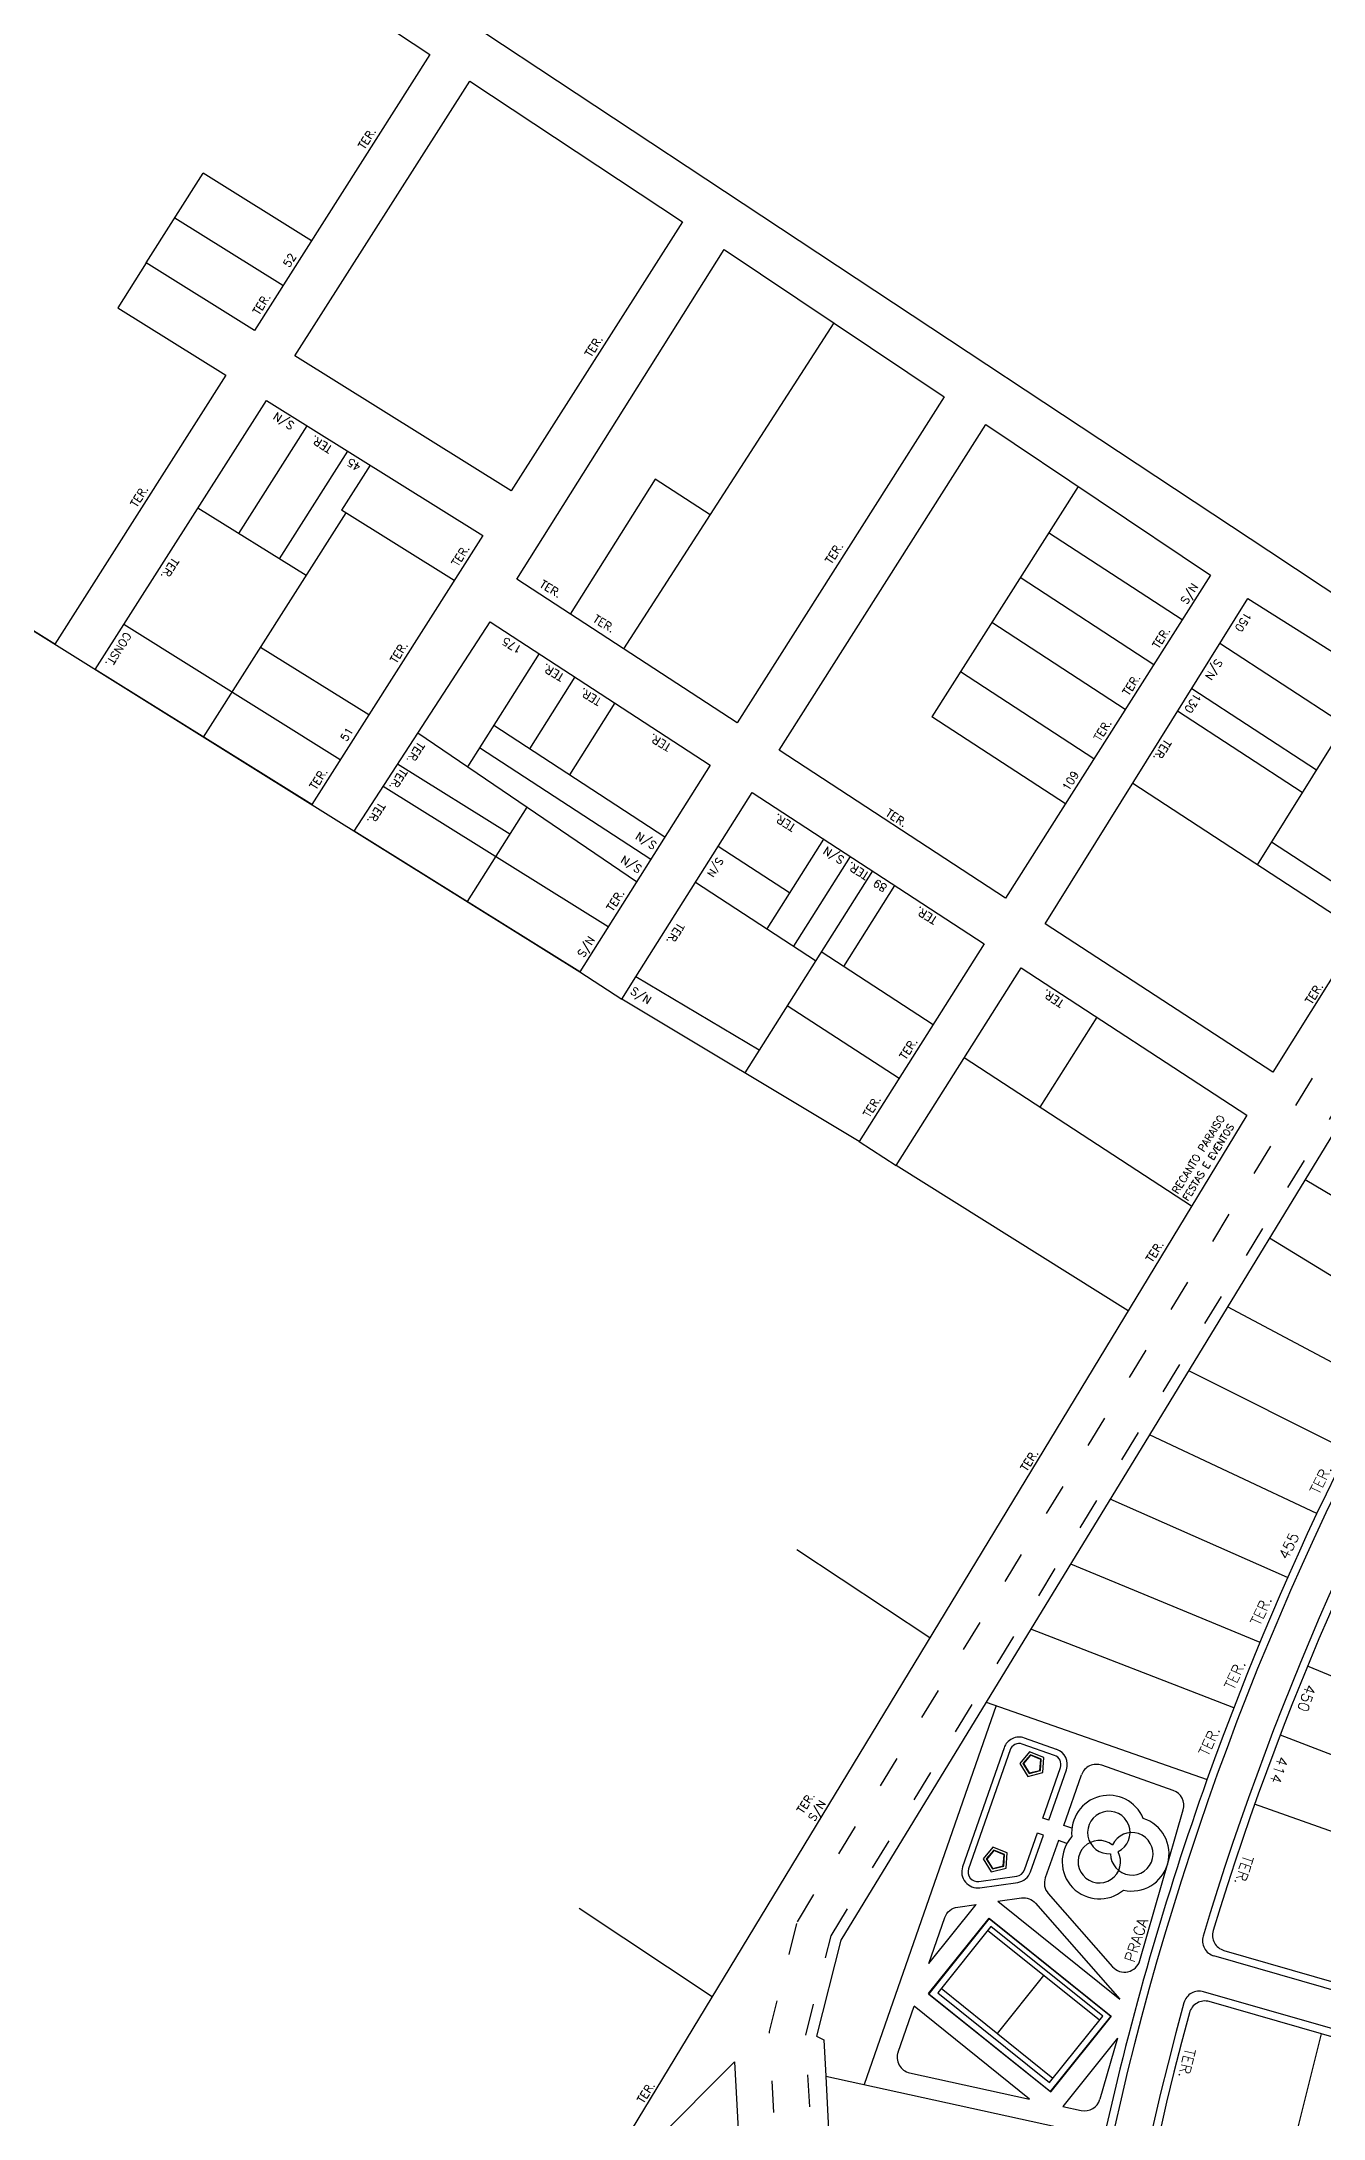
# Model space of a CAD drawing. Extents: x 714896 to 749292, y 8417558 to 8447149.
# Drawn here: x 741642.5 to 741883.8, y 8429662.3 to 8430053.2 of the extents above; entities that cross this region are included whole.
import ezdxf

# ---------------------------------------------------------------- set-up
doc = ezdxf.new("R2010")
doc.units = 0
doc.header["$MEASUREMENT"] = 0
doc.linetypes.add('ACAD_ISO03W100', pattern=[30, 12, -18])
for name, color, linetype in [('LOTE', 7, 'CONTINUOUS'), ('NUM-PORTA', 7, 'CONTINUOUS'), ('QUADRA', 6, 'CONTINUOUS'), ('REFERENCIA', 7, 'CONTINUOUS'), ('TEXTO', 7, 'CONTINUOUS')]:
    doc.layers.add(name, color=color, linetype=linetype)
doc.styles.add('ROMANS', font='ROMANS.SHX', dxfattribs={"height": 1.5})

msp = doc.modelspace()

# ---------------------------------------------------------------- linework, layer by layer
at = {"layer": 'LOTE', "color": 7}
for p, q in [((741791.64, 8430000.23), (741752.1, 8429938.89)), ((741758.03, 8429970.84), (741742.05, 8429945.44)), ((741736.21, 8429937.99), (741722.74, 8429916.66)), ((741742.91, 8429933.62), (741734.37, 8429920.09)), ((741893.29, 8429933.43), (741871.38, 8429898.26)), ((741750.45, 8429928.7), (741741.91, 8429915.18)), ((741733.85, 8429909.09), (741722.64, 8429891.33)), ((741789.71, 8429903.1), (741779.03, 8429886.19)), ((741798.92, 8429897.09), (741774.91, 8429859.08)), ((741794.73, 8429899.83), (741784.05, 8429882.92)), ((741803.11, 8429894.36), (741793.5, 8429879.14)), ((741841.14, 8429869.56), (741830.46, 8429852.64))]:
    msp.add_line(p, q, dxfattribs=at)
at = {"layer": 'LOTE'}
msp.add_line((741904.62, 8429672.16), (741862.33, 8429684.34), dxfattribs=at)
at = {"layer": 'LOTE', "color": 7}
for points in [[(741662.24, 8430011.52), (741672.97, 8430028.4)], [(741693.34, 8430015.69), (741672.98, 8430028.39)], [(741687.97, 8430007.25), (741667.61, 8430019.96)], [(741692.5, 8429980.85), (741679.62, 8429960.61)], [(741700.14, 8429976.09), (741687.25, 8429955.84)], [(741704.38, 8429973.44), (741699.01, 8429965.01)], [(741768.36, 8429964.11), (741758.03, 8429970.84)], [(741837.65, 8429969.46), (741810.13, 8429926.12)], [(741692.34, 8429952.67), (741671.98, 8429965.37)], [(741673.01, 8429922.29), (741699.86, 8429964.48)], [(741720.22, 8429951.77), (741699.01, 8429965.01)], [(741857.23, 8429944.34), (741832.1, 8429960.73)], [(741851.87, 8429935.9), (741826.74, 8429952.29)], [(741698.74, 8429918.03), (741658.02, 8429943.44)], [(741846.51, 8429927.46), (741821.38, 8429943.85)], [(741704.11, 8429926.46), (741683.75, 8429939.17)], [(741887.77, 8429924.58), (741864.32, 8429939.88)], [(741840.62, 8429918.17), (741815.49, 8429934.56)], [(741882.49, 8429916.09), (741859.03, 8429931.39)], [(741759.86, 8429903.47), (741727.67, 8429924.46)], [(741835.26, 8429909.73), (741810.13, 8429926.12)], [(741879.84, 8429911.84), (741856.38, 8429927.14)], [(741754.52, 8429895.02), (741713.38, 8429923.04)], [(741757.19, 8429899.24), (741725, 8429920.24)], [(741730.65, 8429904.01), (741709.56, 8429917.17)], [(741749.18, 8429886.56), (741706.84, 8429912.98)], [(741890.82, 8429885.59), (741847.92, 8429913.56)], [(741783.3, 8429892.96), (741769.9, 8429901.7)], [(741893.48, 8429889.82), (741874.03, 8429902.51)], [(741788.24, 8429880.18), (741765.63, 8429894.93)], [(741810.35, 8429868.16), (741789.31, 8429881.88)], [(741777.62, 8429863.37), (741754.41, 8429877.18)], [(741796.46, 8429846.17), (741751.74, 8429872.95)], [(741803.94, 8429858.01), (741782.9, 8429871.73)], [(741859.01, 8429833.99), (741816.22, 8429861.94)], [(741847.08, 8429814.33), (741803.41, 8429841.64)], [(741809.72, 8429752.78), (741784.72, 8429769.36)], [(741768.75, 8429685.23), (741743.74, 8429701.82)]]:
    msp.add_lwpolyline(points, dxfattribs=at)
at = {"layer": 'LOTE'}
msp.add_lwpolyline([(742045.91, 8429900.95, 0.402815), (742046.11, 8429905.11), (742017.18, 8429938.3, 0.424773), (742012.87, 8429938.52, 0.131516), (741863.06, 8429697.7, 0.418516), (741865.1, 8429693.95), (741907.38, 8429681.77, 0.409548), (741911.08, 8429683.78, -0.130387)], format="xyb", close=True, dxfattribs=at)
for points in [[(741907.39, 8429822.96), (741880.37, 8429838.98)], [(741873.69, 8429828.03), (741900.78, 8429811.49)], [(741894.43, 8429799.86), (741865.77, 8429815.06)], [(741858.44, 8429803.06), (741888.37, 8429788.09)], [(741882.58, 8429776.17), (741851.08, 8429791.01)], [(741877.08, 8429764.12), (741843.68, 8429778.89)], [(741836.24, 8429766.7), (741871.87, 8429751.94)], [(741866.94, 8429739.62), (741828.74, 8429754.42)], [(741927.06, 8429728.4), (741880.84, 8429747.47)], [(741820.36, 8429740.7), (741861.91, 8429726.11)], [(741875.69, 8429734.54), (741899.04, 8429725.59)], [(741918, 8429704.77), (741870.88, 8429721.48)], [(741905.09, 8429335.84), (741895.33, 8429360.89), (741890.94, 8429373.6), (741886.87, 8429386.41), (741883.14, 8429399.33), (741879.74, 8429412.34), (741876.67, 8429425.43), (741873.94, 8429438.59), (741871.55, 8429451.82), (741869.5, 8429465.11), (741867.8, 8429478.44), (741866.43, 8429491.82), (741864.73, 8429518.65), (741864.4, 8429532.09), (741864.42, 8429545.54), (741864.78, 8429558.98), (741866.53, 8429585.81), (741869.66, 8429612.51), (741874.16, 8429639.02), (741876.91, 8429652.18), (741883.44, 8429678.26)], [(741790.14, 8429670.29), (741842.54, 8429658.82)]]:
    msp.add_lwpolyline(points, dxfattribs=at)
for centre, radius, start, end in [((742387.82, 8429538.26), 558.45, 133.0713, 160.3464), ((742387.82, 8429538.26), 558.45, 160.3464, 167.5329), ((742387.82, 8429538.26), 548.45, 164.78, 203.1819), ((741861.5, 8429681.45), 3, 73.9396, 164.78)]:
    msp.add_arc(centre, radius, start, end, dxfattribs=at)
at = {"layer": 'QUADRA'}
for points in [[(741662.94, 8430096.54), (741774.61, 8430022.71), (741873.52, 8429957.32), (741919.3, 8429927.05), (741975.29, 8430017.66), (741972.48, 8430028.19), (741907.76, 8430082.73)], [(741586.43, 8429976.32), (741683.31, 8429915.87), (741743.84, 8429878.11), (741751.74, 8429872.95), (741754.41, 8429877.18), (741776.31, 8429911.84), (741819.96, 8429883.38), (741796.46, 8429846.17), (741803.41, 8429841.64), (741826.9, 8429878.85), (741869.4, 8429851.13), (741743.16, 8429643.07), (741773, 8429673), (741779, 8429562), (741783, 8429518), (741784, 8429503), (741748.24, 8429490.15), (741736.34, 8429538.71), (741726.93, 8429535.33), (741738.83, 8429486.77), (741561.89, 8429423.18)]]:
    msp.add_lwpolyline(points, dxfattribs=at)
for points in [[(741715.62, 8430050.7), (741682.6, 8429998.82), (741662.24, 8430011.52), (741656.87, 8430003.09), (741677.23, 8429990.38), (741645.02, 8429939.76), (741586.43, 8429976.32), (741658.01, 8430088.79)], [(741730.96, 8429968.65), (741690.23, 8429994.05), (741723.13, 8430045.74), (741763.17, 8430019.26), (741730.96, 8429968.65)], [(741771.01, 8430014.02), (741812.42, 8429986.33), (741773.46, 8429924.96), (741732, 8429952)], [(741652.65, 8429935), (741684.87, 8429985.62), (741725.59, 8429960.21), (741693.38, 8429909.59), (741652.65, 8429935)], [(741820.27, 8429981.08), (741862.59, 8429952.78), (741824, 8429892), (741781.36, 8429919.81)], [(741869.6, 8429948.36), (741913, 8429921), (741874.3, 8429859.2), (741831.46, 8429887.13)], [(741701.39, 8429904.59), (741727, 8429944), (741768.4, 8429917), (741743.84, 8429878.11)]]:
    msp.add_lwpolyline(points, close=True, dxfattribs=at)
at = {"layer": 'QUADRA', "color": 6, "linetype": 'CONTINUOUS'}
msp.add_lwpolyline([(742674.04, 8429318.65), (742030.99, 8430058.47), (742004.6, 8430035.47), (741995.56, 8430027.57), (741972.4, 8429989.68), (741909.59, 8429886.83), (741851.08, 8429791.01), (741820.36, 8429740.7), (741793, 8429695.9), (741788.39, 8429677.82), (741789.8, 8429677.13), (741790.14, 8429670.29), (741794.24, 8429588.42)], dxfattribs=at)
at = {"layer": 'REFERENCIA', "color": 24}
for p, q in [((741822.25, 8429740.04), (741797.37, 8429668.71)), ((741833.22, 8429730.67), (741827.14, 8429732.8)), ((741833.61, 8429731.8), (741827.54, 8429733.93)), ((741830.98, 8429718.88), (741834.32, 8429728.37)), ((741855.54, 8429724.08), (741842.1, 8429728.81)), ((741832.11, 8429718.49), (741835.45, 8429727.97)), ((741834.94, 8429717.5), (741838.28, 8429726.98)), ((741832.11, 8429718.49), (741830.98, 8429718.88)), ((741836.48, 8429716.97), (741834.94, 8429717.5)), ((741831.12, 8429715.66), (741829.98, 8429716.05)), ((741835.55, 8429714.11), (741833.95, 8429714.67)), ((741841.67, 8429680.82), (741820.61, 8429697.71)), ((741842.3, 8429681.6), (741821.23, 8429698.49)), ((741908.39, 8429679.92), (741863.22, 8429692.92)), ((741831.14, 8429689.26), (741822.38, 8429678.34)), ((741811.23, 8429686), (741832.29, 8429669.11)), ((741832.92, 8429669.89), (741811.85, 8429686.78)), ((741906.45, 8429673.19), (741861.28, 8429686.2)), ((741805.94, 8429670.93), (741828.52, 8429665.98)), ((741834.77, 8429664.61), (741838.22, 8429663.85))]:
    msp.add_line(p, q, dxfattribs=at)
at = {"layer": 'REFERENCIA', "color": 24, "linetype": 'ACAD_ISO03W100', "ltscale": 0.5}
for points in [[(741857.29, 8429260.58), (741808.54, 8429357.76), (741794.41, 8429408.83), (741779.53, 8429678.69), (741784.8, 8429699.36), (741984.99, 8430027.17)], [(741870.13, 8429250.16), (741870.13, 8429250.16), (741814.92, 8429360.22), (741801.16, 8429409.94), (741786.38, 8429678.02), (741791.14, 8429696.69), (741993.15, 8430027.5)]]:
    msp.add_lwpolyline(points, dxfattribs=at)
at = {"layer": 'REFERENCIA', "color": 24}
for points in [[(741823.71, 8429732.09), (741815.91, 8429709.71, 0.561734), (741819.16, 8429705.75), (741826.27, 8429706.76, 0.279864), (741828.68, 8429708.74), (741831.12, 8429715.66)], [(741824.85, 8429731.7), (741817.04, 8429709.32, 0.561734), (741818.99, 8429706.94), (741826.1, 8429707.95, 0.279864), (741827.55, 8429709.13), (741829.98, 8429716.06)], [(741833.95, 8429714.67), (741831.47, 8429707.63, 0.271085), (741832.04, 8429704.65), (741844.12, 8429690.89, 0.592919), (741849.26, 8429692.04), (741857.43, 8429720.42)], [(741809.56, 8429691.52), (741812.57, 8429700.15, -0.280628), (741814.98, 8429702.13), (741818.46, 8429702.62)], [(741822.53, 8429703.2), (741826.97, 8429703.83, -0.252992), (741829.64, 8429702.84), (741845.48, 8429684.8)]]:
    msp.add_lwpolyline(points, format="xyb", dxfattribs=at)
for points in [[(741826.68, 8429729.15), (741828.2, 8429726.72), (741830.99, 8429727.42), (741831.18, 8429730.28), (741828.52, 8429731.35)], [(741827.26, 8429729.11), (741828.42, 8429727.26), (741830.54, 8429727.79), (741830.69, 8429729.97), (741828.66, 8429730.79)], [(741827.35, 8429729.11), (741828.46, 8429727.35), (741830.47, 8429727.85), (741830.61, 8429729.92), (741828.69, 8429730.7)], [(741819.78, 8429711.21), (741821.31, 8429708.78), (741824.09, 8429709.47), (741824.29, 8429712.34), (741821.62, 8429713.41)], [(741820.36, 8429711.17), (741821.52, 8429709.31), (741823.65, 8429709.84), (741823.8, 8429712.03), (741821.77, 8429712.85)], [(741820.46, 8429711.16), (741821.56, 8429709.4), (741823.57, 8429709.91), (741823.71, 8429711.98), (741821.79, 8429712.75)]]:
    msp.add_lwpolyline(points, close=True, dxfattribs=at)
for points in [[(741809.56, 8429691.52), (741818.46, 8429702.62)], [(741822.53, 8429703.2), (741845.48, 8429684.8)], [(741820.84, 8429700), (741809.47, 8429685.81), (741832.49, 8429667.36), (741843.84, 8429681.52)], [(741809.5, 8429685.85), (741820.88, 8429700.04), (741843.89, 8429681.59), (741832.54, 8429667.43)], [(741809.54, 8429685.82), (741820.88, 8429699.97), (741843.82, 8429681.58), (741832.5, 8429667.46)], [(741820.88, 8429699.97), (741809.54, 8429685.82), (741832.48, 8429667.43), (741843.8, 8429681.55)], [(741821.23, 8429698.49), (741811.23, 8429686), (741832.29, 8429669.11), (741842.3, 8429681.6)], [(741803.75, 8429674.84), (741806.76, 8429683.49)], [(741828.52, 8429665.98), (741806.76, 8429683.49)], [(741845.06, 8429677.44), (741834.77, 8429664.61)], [(741845.06, 8429677.44), (741841.75, 8429665.95)]]:
    msp.add_lwpolyline(points, dxfattribs=at)
for centre, radius, start, end in [((742387.82, 8429538.26), 556.95, 132.9231, 203.821), ((742387.82, 8429538.26), 549.95, 132.9671, 163.2587), ((741826.54, 8429731.1), 3, 70.6123, 160.7747), ((741826.54, 8429731.1), 1.8, 70.6123, 160.7747), ((741832.62, 8429728.97), 1.8, 340.6123, 70.6123), ((741832.62, 8429728.97), 3, 340.6123, 70.6123), ((741841.11, 8429725.98), 3, 70.6123, 160.6123), ((741843.43, 8429716.15), 7, 22.2792, 186.3117), ((741854.55, 8429721.25), 3, 343.9404, 70.6123), ((741843.43, 8429716.15), 4, 295.8133, 274.7782), ((741847.76, 8429712.14), 7, 256.8529, 72.1618), ((741841.64, 8429710.66), 7, 137.632, 310.2911), ((741841.64, 8429710.66), 4, 51.6817, 28.1303), ((741847.76, 8429712.14), 4, 179.6628, 155.4623), ((741864.05, 8429695.81), 3, 163.2587, 253.9396), ((741860.45, 8429683.31), 3, 73.9396, 164.6205), ((742387.82, 8429538.26), 549.95, 164.6205, 203.3976), ((741806.58, 8429673.86), 3, 160.7747, 257.6457), ((741838.87, 8429666.78), 3, 257.6457, 343.9404)]:
    msp.add_arc(centre, radius, start, end, dxfattribs=at)

# ---------------------------------------------------------------- texts
at = {"layer": 'NUM-PORTA', "color": 7, "style": 'ROMANS'}
for s, height, rotation, p in [('52', 1.506, 57.6828, (741689.16, 8430010.52)), ('S/N', 1.506, 147.6828, (741690.29, 8429981.3)), ('45', 1.506, 147.6828, (741702.83, 8429973.48)), ('S/N', 1.506, 57.6828, (741858.11, 8429947.12)), ('150', 1.5, 237.6828, (741869.16, 8429945.98)), ('175', 1.506, 148.8772, (741733.12, 8429939.16)), ('S/N', 1.506, 237.6828, (741863.67, 8429937.16)), ('130', 1.506, 237.6828, (741859.65, 8429930.7)), ('51', 1.506, 57.6828, (741699.94, 8429921.3)), ('109', 1.506, 57.6828, (741835.82, 8429912.02)), ('S/N', 1.506, 147.6828, (741758.49, 8429902.3)), ('S/N', 1.506, 147.6828, (741755.69, 8429897.87)), ('S/N', 1.4, 237.6828, (741769.79, 8429899.77)), ('S/N', 1.506, 57.6828, (741744.57, 8429880.68)), ('S/N', 1.5, 327.6828, (741753.22, 8429874.12)), ('S/N', 1.506, 57.6828, (741788.02, 8429718.12))]:
    msp.add_text(s, height=height, rotation=rotation, dxfattribs=at).set_placement(p)
at = {"layer": 'NUM-PORTA', "style": 'ROMANS'}
for s, rotation, p in [('455', 64.0212, (741877.1, 8429767.33)), ('450', 251.6953, (741880.52, 8429744.19)), ('414', 251.6953, (741875.32, 8429730.66))]:
    msp.add_text(s, height=2, rotation=rotation, dxfattribs=at).set_placement(p)
at = {"layer": 'TEXTO', "color": 7, "style": 'ROMANS'}
for s, height, rotation, p in [('TER.', 1.506, 57.6828, (741703.29, 8430032.72)), ('TER.', 1.506, 57.6828, (741683.45, 8430001.55)), ('TER.', 1.506, 57.6828, (741745.97, 8429993.63)), ('TER.', 1.506, 147.6828, (741697.43, 8429976.89)), ('TER.', 1.506, 57.6828, (741660.43, 8429965.38)), ('TER.', 1.506, 237.6828, (741667.19, 8429956.18)), ('TER.', 1.506, 57.6828, (741720.9, 8429954.24)), ('TER.', 1.506, 57.1908, (741791.2, 8429954.7)), ('TER.', 1.506, 328.8772, (741736.16, 8429950.64)), ('TER.', 1.506, 328.8772, (741746.2, 8429944.09)), ('CONST.', 1.506, 237.6828, (741658.28, 8429942.17)), ('TER.', 1.506, 57.6828, (741709.3, 8429936.01)), ('TER.', 1.506, 57.6828, (741852.8, 8429938.76)), ('TER.', 1.506, 148.8772, (741741.04, 8429934)), ('TER.', 1.506, 148.8772, (741748.08, 8429929.4)), ('TER.', 1.506, 57.6828, (741847.19, 8429929.92)), ('TER.', 1.506, 57.6828, (741841.76, 8429921.37)), ('TER.', 1.506, 237.6828, (741713.43, 8429921.52)), ('TER.', 1.506, 148.8772, (741761.18, 8429920.83)), ('TER.', 1.506, 237.6828, (741854, 8429921.99)), ('TER.', 1.506, 57.6828, (741694.17, 8429912.23)), ('TER.', 1.506, 237.6828, (741710.17, 8429916.51)), ('TER.', 1.506, 237.6828, (741706.02, 8429910.12)), ('TER.', 1.506, 327.1908, (741801.26, 8429907.59)), ('TER.', 1.506, 147.9134, (741784.62, 8429905.7)), ('S/N', 1.506, 147.9134, (741793.79, 8429899.56)), ('TER.', 1.506, 147.9134, (741798.43, 8429896.63)), ('TER.', 1.5, 57.6828, (741750.06, 8429889.37)), ('89', 1.506, 147.9134, (741801.86, 8429894.3)), ('TER.', 1.506, 147.9134, (741811.29, 8429888.24)), ('TER.', 1.506, 237.6828, (741762.34, 8429887.48)), ('TER.', 1.5, 146.2446, (741835.13, 8429872.55)), ('TER.', 1.506, 57.6828, (741881.59, 8429871.84)), ('TER.', 1.506, 57.6828, (741805.22, 8429861.45)), ('TER.', 1.506, 57.6828, (741798.34, 8429850.55)), ('TER.', 1.506, 57.6828, (741851.57, 8429823.28)), ('TER.', 1.506, 57.6828, (741827.98, 8429783.98)), ('TER.', 1.506, 57.6828, (741785.89, 8429719.53)), ('TER.', 1.506, 57.6828, (741755.8, 8429665.02))]:
    msp.add_text(s, height=height, rotation=rotation, dxfattribs=at).set_placement(p)
at = {"layer": 'TEXTO', "style": 'ROMANS'}
for s, height, rotation, p in [('RECANTO PARAISO', 1.4, 58.2014, (741856.4, 8429836.18)), ('FESTAS E EVENTOS', 1.3, 58.2014, (741858.33, 8429834.89)), ('TER.', 2, 63.4725, (741882.96, 8429779.59)), ('TER.', 2, 65.4317, (741871.84, 8429754.89)), ('TER.', 2, 65.4317, (741866.9, 8429742.84)), ('TER.', 2, 65.4317, (741862.1, 8429730.36)), ('TER.', 2, 251.6953, (741868.81, 8429712.01)), ('PRACA', 2, 71.832, (741848.22, 8429691.57)), ('TER.', 2, 256.2598, (741857.84, 8429675.7))]:
    msp.add_text(s, height=height, rotation=rotation, dxfattribs=at).set_placement(p)

doc.saveas('drawing.dxf')
